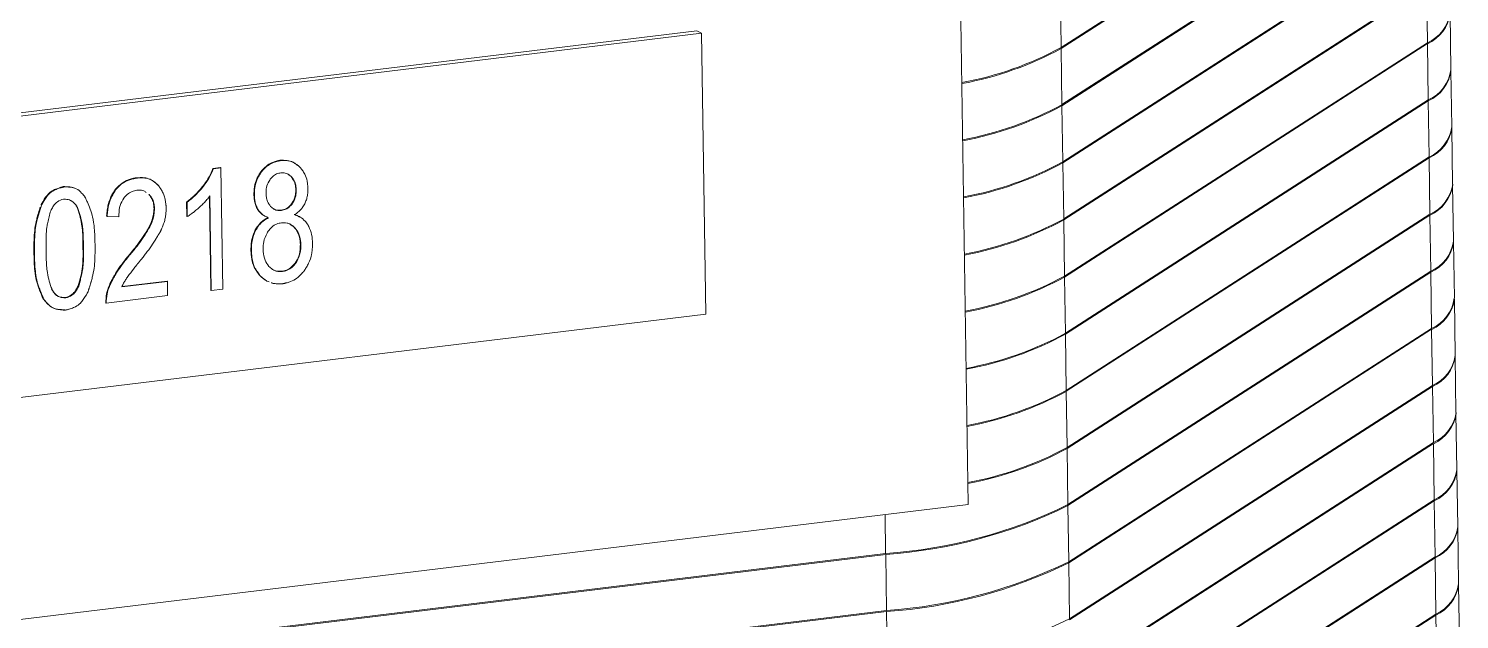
# Model space of a CAD drawing. Header units: millimetres. Extents: x -172 to 1209, y -709 to 1573.
# Drawn here: x 472.75 to 485.12, y 585.93 to 591.03 of the extents above; entities that cross this region are included whole.
import ezdxf

# ---------------------------------------------------------------- set-up
doc = ezdxf.new("R2010")
doc.units = ezdxf.units.MM

msp = doc.modelspace()

# ---------------------------------------------------------------- linework, layer by layer
at = {"color": 7, "linetype": 'Continuous', "lineweight": 15}
for p, q in [((480.659, 601.487), (480.875, 586.924)), ((481.679, 590.871), (484.815, 592.888)), ((484.815, 592.88), (481.679, 590.863)), ((481.686, 590.378), (484.822, 592.394)), ((484.822, 592.386), (481.686, 590.369)), ((481.693, 589.884), (484.83, 591.901)), ((484.83, 591.892), (481.693, 589.876)), ((481.672, 591.357), (481.679, 590.871)), ((481.701, 589.39), (484.837, 591.407)), ((484.837, 591.399), (481.701, 589.382)), ((484.837, 591.399), (484.844, 590.913)), ((485.047, 590.68), (485.04, 591.165)), ((478.53, 591.016), (460.288, 588.802)), ((460.329, 588.78), (478.571, 590.995)), ((478.571, 590.995), (478.53, 591.016)), ((478.571, 590.995), (478.607, 588.567)), ((481.679, 590.863), (481.686, 590.378)), ((481.708, 588.897), (484.844, 590.913)), ((484.844, 590.905), (481.708, 588.888)), ((484.844, 590.905), (484.852, 590.42)), ((485.055, 590.186), (485.047, 590.671)), ((481.686, 590.369), (481.693, 589.884)), ((481.715, 588.403), (484.852, 590.42)), ((484.852, 590.411), (481.715, 588.395)), ((484.852, 590.411), (484.859, 589.926)), ((485.062, 589.692), (485.055, 590.178)), ((474.932, 589.895), (474.928, 589.897)), ((475.046, 589.877), (475.042, 589.879)), ((481.693, 589.876), (481.701, 589.39)), ((481.723, 587.909), (484.859, 589.926)), ((484.859, 589.918), (481.723, 587.901)), ((484.859, 589.918), (484.866, 589.432)), ((473.69, 589.744), (473.686, 589.746)), ((474.412, 589.834), (474.348, 589.827)), ((474.348, 589.827), (474.352, 589.824)), ((474.352, 589.824), (474.417, 589.832)), ((474.417, 589.832), (474.412, 589.834)), ((474.417, 589.832), (474.432, 588.785)), ((474.769, 589.8), (474.764, 589.802)), ((474.997, 589.775), (475.023, 589.756)), ((475.027, 589.754), (475.023, 589.756)), ((473.06, 589.668), (473.056, 589.67)), ((473.509, 589.646), (473.505, 589.648)), ((474.267, 589.674), (474.263, 589.676)), ((475.068, 589.639), (475.064, 589.642)), ((485.069, 589.199), (485.062, 589.684)), ((472.866, 589.509), (472.862, 589.511)), ((473.177, 589.49), (473.173, 589.492)), ((473.797, 589.601), (473.793, 589.603)), ((474.124, 589.535), (474.12, 589.537)), ((474.12, 589.537), (474.122, 589.413)), ((474.126, 589.411), (474.124, 589.535)), ((474.317, 589.584), (474.329, 588.776)), ((474.333, 588.773), (474.321, 589.589)), ((474.706, 589.599), (474.702, 589.601)), ((475.032, 589.519), (475.028, 589.521)), ((473.433, 589.411), (473.429, 589.413)), ((473.433, 589.411), (473.535, 589.41)), ((473.843, 589.477), (473.839, 589.479)), ((474.126, 589.411), (474.122, 589.413)), ((474.738, 589.471), (474.734, 589.473)), ((474.796, 589.415), (474.8, 589.413)), ((474.94, 589.463), (474.936, 589.465)), ((475.096, 589.409), (475.092, 589.412)), ((481.701, 589.382), (481.708, 588.897)), ((481.73, 587.416), (484.866, 589.432)), ((484.866, 589.424), (481.73, 587.407)), ((484.866, 589.424), (484.874, 588.939)), ((473.802, 589.322), (473.798, 589.325)), ((474.718, 589.295), (474.714, 589.297)), ((475.057, 589.313), (475.053, 589.315)), ((473.228, 589.155), (473.224, 589.157)), ((474.676, 589.119), (474.68, 589.117)), ((475.108, 589.165), (475.104, 589.167)), ((485.077, 588.705), (485.069, 589.19)), ((472.805, 589.103), (472.801, 589.105)), ((473.625, 589.074), (473.621, 589.076)), ((475.063, 589.007), (475.059, 589.009)), ((474.759, 588.895), (474.755, 588.897)), ((474.948, 588.936), (474.944, 588.938)), ((481.708, 588.888), (481.715, 588.403)), ((481.737, 586.922), (484.874, 588.939)), ((484.874, 588.93), (481.737, 586.914)), ((484.874, 588.93), (484.881, 588.445)), ((473.188, 588.81), (473.183, 588.812)), ((473.465, 588.836), (473.461, 588.838)), ((473.955, 588.851), (473.56, 588.803)), ((473.951, 588.853), (473.562, 588.806)), ((473.955, 588.851), (473.951, 588.853)), ((473.956, 588.728), (473.955, 588.851)), ((474.333, 588.773), (474.329, 588.776)), ((474.432, 588.785), (474.333, 588.773)), ((472.88, 588.702), (472.884, 588.699)), ((473.076, 588.708), (473.072, 588.711)), ((473.425, 588.663), (473.421, 588.665)), ((473.425, 588.663), (473.956, 588.728)), ((485.084, 588.211), (485.077, 588.697)), ((478.607, 588.567), (460.365, 586.353)), ((481.715, 588.395), (481.723, 587.909)), ((481.745, 586.428), (484.881, 588.445)), ((484.881, 588.437), (481.745, 586.42)), ((484.881, 588.437), (484.888, 587.951)), ((485.091, 587.718), (485.084, 588.203)), ((481.723, 587.901), (481.73, 587.416)), ((481.752, 585.935), (484.888, 587.951)), ((484.888, 587.943), (481.752, 585.926)), ((484.888, 587.943), (484.896, 587.458)), ((485.099, 587.224), (485.091, 587.709)), ((481.73, 587.407), (481.737, 586.922)), ((481.759, 585.441), (484.896, 587.458)), ((484.896, 587.449), (481.759, 585.433)), ((484.896, 587.449), (484.903, 586.964)), ((485.106, 586.73), (485.099, 587.216)), ((480.875, 586.924), (458.073, 584.156)), ((481.737, 586.914), (481.745, 586.428)), ((481.767, 584.947), (484.903, 586.964)), ((484.903, 586.956), (481.767, 584.939)), ((484.903, 586.956), (484.91, 586.47)), ((485.113, 586.237), (485.106, 586.722)), ((458.715, 583.897), (480.162, 586.501)), ((480.163, 586.492), (458.715, 583.889)), ((480.163, 586.492), (480.17, 586.007)), ((481.745, 586.42), (481.752, 585.935)), ((481.774, 584.454), (484.91, 586.47)), ((484.91, 586.462), (481.774, 584.445)), ((484.91, 586.462), (484.918, 585.976)), ((485.121, 585.743), (485.113, 586.228)), ((458.722, 583.404), (480.17, 586.007)), ((480.17, 585.999), (458.722, 583.395)), ((480.17, 585.999), (480.177, 585.513)), ((481.781, 583.96), (484.918, 585.976)), ((484.918, 585.968), (481.781, 583.952)), ((484.918, 585.968), (484.925, 585.483))]:
    msp.add_line(p, q, dxfattribs=at)
at = {"color": 8, "linetype": 'Continuous', "lineweight": 15}
msp.add_line((480.157, 586.836), (480.162, 586.501), dxfattribs=at)
at = {"color": 7, "linetype": 'Continuous', "lineweight": 15}
for centre, radius, start, end in [((484.707, 591.22), 0.337, 294.1225, 351.9587), ((484.707, 591.212), 0.337, 294.1225, 351.9587), ((480.284, 593.455), 2.936, 280.5447, 298.3637), ((480.284, 593.446), 2.936, 280.5447, 298.3637), ((484.714, 590.727), 0.337, 294.1225, 351.9587), ((484.714, 590.719), 0.337, 294.1225, 351.9587), ((480.291, 592.961), 2.936, 280.5447, 298.3637), ((480.292, 592.953), 2.936, 280.5447, 298.3637), ((484.721, 590.233), 0.337, 294.1225, 351.9587), ((484.722, 590.225), 0.337, 294.1225, 351.9587), ((480.299, 592.467), 2.936, 280.5447, 298.3637), ((480.299, 592.459), 2.936, 280.5447, 298.3637), ((484.729, 589.739), 0.337, 294.1225, 351.9587), ((484.729, 589.731), 0.337, 294.1225, 351.9587), ((480.306, 591.973), 2.936, 280.5447, 298.3637), ((480.306, 591.965), 2.936, 280.5447, 298.3637), ((484.736, 589.246), 0.337, 294.1225, 351.9587), ((484.736, 589.237), 0.337, 294.1225, 351.9587), ((480.313, 591.48), 2.936, 280.5447, 298.3637), ((480.314, 591.472), 2.936, 280.5447, 298.3637), ((484.743, 588.752), 0.337, 294.1225, 351.9587), ((484.744, 588.744), 0.337, 294.1225, 351.9587), ((480.321, 590.986), 2.936, 280.5447, 298.3637), ((480.321, 590.978), 2.936, 280.5447, 298.3637), ((484.751, 588.258), 0.337, 294.1225, 351.9587), ((484.751, 588.25), 0.337, 294.1225, 351.9587), ((480.328, 590.492), 2.936, 280.5447, 298.3637), ((480.328, 590.484), 2.936, 280.5447, 298.3637), ((484.758, 587.765), 0.337, 294.1225, 351.9587), ((484.758, 587.756), 0.337, 294.1225, 351.9587), ((480.335, 589.999), 2.936, 280.5447, 298.3637), ((480.336, 589.991), 2.936, 280.5447, 298.3637), ((484.765, 587.271), 0.337, 294.1225, 351.9587), ((484.766, 587.263), 0.337, 294.1225, 351.9587), ((479.881, 590.707), 4.216, 273.8337, 296.1282), ((479.881, 590.699), 4.216, 273.8337, 296.1282), ((484.773, 586.777), 0.337, 294.1225, 351.9587), ((484.773, 586.769), 0.337, 294.1225, 351.9587), ((479.888, 590.214), 4.216, 273.8337, 296.1282), ((479.888, 590.205), 4.216, 273.8337, 296.1282), ((484.78, 586.284), 0.337, 294.1225, 351.9587), ((484.78, 586.275), 0.337, 294.1225, 351.9587), ((479.895, 589.72), 4.216, 273.8337, 296.1282)]:
    msp.add_arc(centre, radius, start, end, dxfattribs=at)
for points, knots in [([(474.928, 589.897), (474.927, 589.897), (474.924, 589.896), (474.921, 589.895), (474.918, 589.895), (474.915, 589.894), (474.912, 589.893), (474.91, 589.893), (474.907, 589.892), (474.899, 589.89), (474.881, 589.886), (474.848, 589.875), (474.815, 589.853), (474.792, 589.831), (474.782, 589.821), (474.779, 589.817), (474.776, 589.815), (474.775, 589.813), (474.772, 589.811), (474.77, 589.809), (474.768, 589.806), (474.767, 589.804), (474.765, 589.803), (474.764, 589.802)], [0, 0, 0, 0, 0.024809, 0.037188, 0.049593, 0.074402, 0.086806, 0.09921, 0.111615, 0.136453, 0.235685, 0.401123, 0.679187, 0.839251, 0.879467, 0.899556, 0.909573, 0.929663, 0.93968, 0.959851, 0.969868, 0.985059, 1, 1, 1, 1]), ([(474.769, 589.8), (474.77, 589.801), (474.772, 589.804), (474.775, 589.807), (474.78, 589.812), (474.788, 589.821), (474.803, 589.835), (474.829, 589.859), (474.864, 589.877), (474.894, 589.886), (474.909, 589.889), (474.917, 589.891), (474.922, 589.892), (474.927, 589.894), (474.931, 589.894), (474.932, 589.895)], [0, 0, 0, 0, 0.024734, 0.04958, 0.07437, 0.124037, 0.223242, 0.389776, 0.668479, 0.816558, 0.890445, 0.908972, 0.945864, 0.972982, 1, 1, 1, 1]), ([(475.096, 589.841), (475.094, 589.842), (475.093, 589.843), (475.09, 589.845), (475.088, 589.847), (475.086, 589.849), (475.083, 589.851), (475.082, 589.852), (475.079, 589.854), (475.073, 589.859), (475.059, 589.869), (475.031, 589.887), (474.996, 589.896), (474.966, 589.897), (474.953, 589.897), (474.949, 589.897), (474.948, 589.897), (474.947, 589.897), (474.945, 589.897), (474.944, 589.897), (474.942, 589.897), (474.941, 589.897), (474.939, 589.897), (474.938, 589.897), (474.936, 589.897), (474.935, 589.897), (474.933, 589.897), (474.932, 589.897), (474.93, 589.897), (474.929, 589.897), (474.928, 589.897)], [0, 0, 0, 0, 0.024674, 0.036818, 0.049155, 0.073636, 0.086028, 0.098228, 0.11062, 0.135076, 0.23339, 0.397176, 0.672706, 0.835892, 0.876922, 0.887132, 0.892288, 0.902527, 0.907658, 0.917898, 0.923054, 0.933263, 0.938419, 0.948702, 0.958912, 0.964068, 0.974278, 0.979434, 0.989717, 1, 1, 1, 1]), ([(474.932, 589.895), (474.934, 589.895), (474.937, 589.895), (474.943, 589.895), (474.949, 589.895), (474.96, 589.895), (474.977, 589.895), (475.011, 589.893), (475.045, 589.88), (475.069, 589.862), (475.082, 589.853), (475.088, 589.848), (475.092, 589.845), (475.095, 589.842), (475.098, 589.84), (475.1, 589.839)], [0, 0, 0, 0, 0.024629, 0.049159, 0.098299, 0.122782, 0.221038, 0.387893, 0.666793, 0.813457, 0.886622, 0.923249, 0.941507, 0.970754, 1, 1, 1, 1]), ([(473.686, 589.746), (473.686, 589.746), (473.684, 589.746), (473.682, 589.745), (473.68, 589.745), (473.679, 589.745), (473.677, 589.744), (473.675, 589.744), (473.673, 589.744), (473.672, 589.743), (473.67, 589.743), (473.669, 589.743), (473.667, 589.742), (473.665, 589.742), (473.664, 589.742), (473.662, 589.741), (473.658, 589.74), (473.642, 589.737), (473.607, 589.727), (473.566, 589.705), (473.538, 589.68), (473.526, 589.669), (473.523, 589.666), (473.522, 589.665), (473.521, 589.664), (473.52, 589.663), (473.519, 589.662), (473.518, 589.661), (473.516, 589.659), (473.515, 589.658), (473.514, 589.657), (473.513, 589.656), (473.512, 589.655), (473.51, 589.653), (473.509, 589.652), (473.508, 589.651), (473.507, 589.65), (473.506, 589.649), (473.505, 589.648)], [0, 0, 0, 0, 0.011433, 0.022799, 0.028527, 0.039892, 0.045601, 0.056966, 0.062694, 0.07406, 0.07972, 0.091153, 0.096813, 0.102522, 0.11391, 0.119619, 0.131007, 0.17656, 0.35901, 0.664451, 0.831677, 0.873769, 0.884307, 0.889576, 0.894845, 0.90533, 0.910599, 0.921031, 0.9263, 0.936785, 0.942174, 0.952606, 0.957875, 0.968307, 0.973697, 0.984128, 0.989344, 1, 1, 1, 1]), ([(473.69, 589.744), (473.689, 589.744), (473.686, 589.743), (473.682, 589.742), (473.678, 589.742), (473.675, 589.741), (473.671, 589.74), (473.668, 589.74), (473.663, 589.739), (473.647, 589.735), (473.612, 589.726), (473.57, 589.703), (473.542, 589.678), (473.53, 589.667), (473.526, 589.662), (473.521, 589.658), (473.517, 589.654), (473.513, 589.649), (473.511, 589.647), (473.509, 589.646)], [0, 0, 0, 0, 0.0228, 0.0456, 0.056966, 0.079719, 0.091153, 0.113906, 0.125272, 0.170828, 0.353299, 0.662263, 0.830644, 0.872953, 0.894084, 0.91533, 0.957547, 0.978859, 1, 1, 1, 1]), ([(473.874, 589.681), (473.873, 589.682), (473.871, 589.683), (473.868, 589.686), (473.866, 589.688), (473.863, 589.69), (473.861, 589.692), (473.859, 589.694), (473.857, 589.696), (473.85, 589.702), (473.837, 589.713), (473.81, 589.732), (473.772, 589.746), (473.738, 589.748), (473.72, 589.747), (473.715, 589.747), (473.712, 589.747), (473.71, 589.747), (473.708, 589.747), (473.706, 589.747), (473.705, 589.747), (473.703, 589.747), (473.701, 589.747), (473.7, 589.747), (473.697, 589.747), (473.696, 589.747), (473.694, 589.747), (473.692, 589.746), (473.69, 589.746), (473.688, 589.746), (473.686, 589.746)], [0, 0, 0, 0, 0.021683, 0.032457, 0.054141, 0.065096, 0.086691, 0.097466, 0.108287, 0.129975, 0.216664, 0.362786, 0.610429, 0.804016, 0.852964, 0.865233, 0.877477, 0.889722, 0.895812, 0.901967, 0.914211, 0.920302, 0.926456, 0.938701, 0.944774, 0.957019, 0.963174, 0.969312, 0.981556, 1, 1, 1, 1]), ([(473.878, 589.679), (473.877, 589.68), (473.873, 589.683), (473.869, 589.687), (473.863, 589.692), (473.856, 589.698), (473.841, 589.711), (473.814, 589.73), (473.78, 589.742), (473.745, 589.745), (473.725, 589.745), (473.711, 589.745), (473.704, 589.745), (473.697, 589.744), (473.693, 589.744), (473.69, 589.744)], [0, 0, 0, 0, 0.021681, 0.065089, 0.086682, 0.129962, 0.216642, 0.362751, 0.61037, 0.73664, 0.86817, 0.901148, 0.934105, 0.967062, 1, 1, 1, 1]), ([(474.348, 589.827), (474.346, 589.82), (474.333, 589.79), (474.308, 589.737), (474.277, 589.696), (474.263, 589.676)], [0, 0, 0, 0, 0.114759, 0.575227, 1, 1, 1, 1]), ([(474.267, 589.674), (474.271, 589.679), (474.29, 589.706), (474.323, 589.754), (474.343, 589.802), (474.352, 589.824)], [0, 0, 0, 0, 0.114719, 0.57499, 1, 1, 1, 1]), ([(474.764, 589.802), (474.764, 589.802), (474.763, 589.799), (474.761, 589.797), (474.759, 589.794), (474.758, 589.792), (474.756, 589.789), (474.754, 589.786), (474.753, 589.783), (474.75, 589.779), (474.741, 589.764), (474.721, 589.729), (474.708, 589.682), (474.704, 589.645), (474.703, 589.63), (474.703, 589.626), (474.703, 589.624), (474.703, 589.622), (474.703, 589.621), (474.703, 589.619), (474.702, 589.617), (474.702, 589.616), (474.702, 589.614), (474.702, 589.612), (474.702, 589.61), (474.702, 589.608), (474.702, 589.607), (474.702, 589.604), (474.702, 589.603), (474.702, 589.601)], [0, 0, 0, 0, 0.011637, 0.034689, 0.046326, 0.057923, 0.06956, 0.092489, 0.104085, 0.115641, 0.161929, 0.347227, 0.664705, 0.831881, 0.873954, 0.879209, 0.88972, 0.900226, 0.905481, 0.915987, 0.921238, 0.931743, 0.936994, 0.947495, 0.957996, 0.963246, 0.973747, 0.978998, 1, 1, 1, 1]), ([(474.706, 589.599), (474.706, 589.601), (474.706, 589.604), (474.706, 589.608), (474.706, 589.612), (474.707, 589.615), (474.707, 589.619), (474.707, 589.623), (474.707, 589.628), (474.708, 589.645), (474.712, 589.685), (474.728, 589.731), (474.746, 589.764), (474.754, 589.777), (474.757, 589.782), (474.759, 589.785), (474.761, 589.788), (474.763, 589.791), (474.764, 589.794), (474.766, 589.797), (474.768, 589.799), (474.769, 589.8)], [0, 0, 0, 0, 0.023215, 0.046156, 0.057763, 0.080983, 0.092596, 0.115551, 0.127174, 0.173403, 0.358905, 0.687162, 0.843138, 0.882354, 0.902022, 0.921549, 0.931383, 0.95095, 0.960602, 0.980392, 1, 1, 1, 1]), ([(474.843, 589.733), (474.84, 589.727), (474.826, 589.705), (474.808, 589.666), (474.807, 589.631), (474.807, 589.615)], [0, 0, 0, 0, 0.158345, 0.618444, 1, 1, 1, 1]), ([(474.934, 589.79), (474.928, 589.788), (474.91, 589.784), (474.876, 589.771), (474.855, 589.747), (474.843, 589.733)], [0, 0, 0, 0, 0.1759747, 0.5312868, 1, 1, 1, 1]), ([(475.027, 589.754), (475.023, 589.758), (475.009, 589.77), (474.983, 589.788), (474.954, 589.79), (474.937, 589.79), (474.934, 589.79)], [0, 0, 0, 0, 0.174053, 0.525123, 0.904708, 1, 1, 1, 1]), ([(475.023, 589.756), (475.027, 589.752), (475.042, 589.731), (475.061, 589.694), (475.063, 589.657), (475.064, 589.642)], [0, 0, 0, 0, 0.150692, 0.632503, 1, 1, 1, 1]), ([(475.068, 589.639), (475.067, 589.646), (475.066, 589.663), (475.062, 589.695), (475.047, 589.727), (475.033, 589.746), (475.027, 589.754)], [0, 0, 0, 0, 0.150621, 0.412711, 0.752175, 1, 1, 1, 1]), ([(475.1, 589.839), (475.101, 589.837), (475.105, 589.832), (475.112, 589.822), (475.125, 589.805), (475.147, 589.772), (475.161, 589.729), (475.165, 589.693), (475.167, 589.678), (475.167, 589.671), (475.168, 589.665), (475.168, 589.658), (475.169, 589.654), (475.169, 589.651)], [0, 0, 0, 0, 0.045568, 0.091275, 0.182459, 0.365184, 0.679298, 0.839118, 0.879505, 0.899419, 0.939769, 0.959668, 1, 1, 1, 1]), ([(473.056, 589.67), (473.054, 589.669), (473.051, 589.668), (473.047, 589.667), (473.043, 589.666), (473.039, 589.665), (473.035, 589.664), (473.032, 589.663), (473.028, 589.662), (473.02, 589.659), (473, 589.653), (472.966, 589.64), (472.919, 589.606), (472.893, 589.566), (472.879, 589.541), (472.878, 589.539), (472.877, 589.537), (472.875, 589.535), (472.874, 589.533), (472.873, 589.531), (472.872, 589.529), (472.871, 589.527), (472.87, 589.525), (472.868, 589.523), (472.867, 589.521), (472.866, 589.519), (472.865, 589.517), (472.863, 589.514), (472.862, 589.512), (472.862, 589.511)], [0, 0, 0, 0, 0.018582, 0.037164, 0.055779, 0.06507, 0.083598, 0.102248, 0.111484, 0.13008, 0.20448, 0.353434, 0.560013, 0.860493, 0.869312, 0.877916, 0.886704, 0.895492, 0.904097, 0.912854, 0.921611, 0.930154, 0.938911, 0.947638, 0.956365, 0.965092, 0.973819, 0.982546, 1, 1, 1, 1]), ([(473.06, 589.668), (473.057, 589.667), (473.052, 589.665), (473.045, 589.663), (473.037, 589.661), (473.025, 589.658), (473.004, 589.651), (472.97, 589.638), (472.923, 589.604), (472.897, 589.563), (472.881, 589.536), (472.877, 589.529), (472.873, 589.522), (472.869, 589.515), (472.867, 589.511), (472.866, 589.509)], [0, 0, 0, 0, 0.037164, 0.05578, 0.092921, 0.130077, 0.204477, 0.353432, 0.560013, 0.860494, 0.877917, 0.912854, 0.947638, 0.973819, 1, 1, 1, 1]), ([(473.154, 589.656), (473.147, 589.659), (473.131, 589.665), (473.11, 589.667), (473.092, 589.669), (473.084, 589.669), (473.081, 589.669), (473.079, 589.669), (473.077, 589.669), (473.075, 589.669), (473.073, 589.669), (473.072, 589.669), (473.07, 589.669), (473.067, 589.669), (473.064, 589.67), (473.061, 589.67), (473.058, 589.67), (473.056, 589.67), (473.056, 589.67)], [0, 0, 0, 0, 0.216173, 0.510995, 0.658025, 0.73154, 0.749898, 0.76839, 0.786748, 0.805035, 0.823527, 0.841814, 0.860306, 0.878593, 0.915368, 0.952144, 0.976105, 1, 1, 1, 1]), ([(473.242, 589.58), (473.24, 589.582), (473.238, 589.586), (473.233, 589.592), (473.229, 589.596), (473.222, 589.604), (473.204, 589.625), (473.176, 589.649), (473.138, 589.662), (473.113, 589.665), (473.096, 589.667), (473.086, 589.667), (473.078, 589.667), (473.071, 589.667), (473.065, 589.667), (473.062, 589.668), (473.06, 589.668)], [0, 0, 0, 0, 0.041963, 0.063063, 0.104987, 0.126009, 0.210288, 0.493216, 0.634405, 0.775082, 0.845281, 0.880393, 0.915467, 0.950536, 0.975253, 1, 1, 1, 1]), ([(473.505, 589.648), (473.505, 589.648), (473.504, 589.646), (473.503, 589.644), (473.502, 589.643), (473.501, 589.641), (473.5, 589.639), (473.499, 589.638), (473.498, 589.636), (473.497, 589.635), (473.496, 589.633), (473.495, 589.632), (473.494, 589.631), (473.493, 589.629), (473.493, 589.627), (473.491, 589.626), (473.489, 589.622), (473.48, 589.607), (473.459, 589.569), (473.441, 589.515), (473.435, 589.47), (473.432, 589.45), (473.432, 589.443), (473.431, 589.439), (473.431, 589.435), (473.431, 589.431), (473.43, 589.426), (473.43, 589.422), (473.429, 589.418), (473.429, 589.415), (473.429, 589.413)], [0, 0, 0, 0, 0.00992, 0.019806, 0.024748, 0.034668, 0.039611, 0.049497, 0.054439, 0.064325, 0.069268, 0.07421, 0.084096, 0.089039, 0.09889, 0.103832, 0.113649, 0.153304, 0.311765, 0.631686, 0.815379, 0.861551, 0.873196, 0.896251, 0.907655, 0.930689, 0.94232, 0.965348, 0.976979, 1, 1, 1, 1]), ([(473.509, 589.646), (473.509, 589.645), (473.506, 589.641), (473.503, 589.635), (473.499, 589.629), (473.494, 589.621), (473.483, 589.602), (473.46, 589.561), (473.444, 589.508), (473.438, 589.464), (473.436, 589.443), (473.435, 589.434), (473.434, 589.426), (473.434, 589.419), (473.433, 589.413), (473.433, 589.411)], [0, 0, 0, 0, 0.019804, 0.059379, 0.079148, 0.098884, 0.178087, 0.336399, 0.656618, 0.828008, 0.871067, 0.914067, 0.93544, 0.967727, 1, 1, 1, 1]), ([(473.577, 589.57), (473.581, 589.575), (473.596, 589.593), (473.625, 589.621), (473.662, 589.632), (473.683, 589.637), (473.689, 589.638)], [0, 0, 0, 0, 0.143307, 0.499735, 0.859441, 1, 1, 1, 1]), ([(473.689, 589.638), (473.695, 589.638), (473.715, 589.639), (473.746, 589.638), (473.764, 589.624), (473.77, 589.619)], [0, 0, 0, 0, 0.208479, 0.718065, 1, 1, 1, 1]), ([(473.944, 589.486), (473.944, 589.487), (473.943, 589.492), (473.943, 589.499), (473.942, 589.507), (473.941, 589.518), (473.938, 589.54), (473.933, 589.571), (473.921, 589.607), (473.907, 589.633), (473.896, 589.651), (473.89, 589.66), (473.887, 589.665), (473.884, 589.669), (473.881, 589.674), (473.879, 589.677), (473.878, 589.679)], [0, 0, 0, 0, 0.0224192, 0.0678048, 0.0902345, 0.1353907, 0.2258667, 0.4069149, 0.5850806, 0.7632958, 0.8520439, 0.8964762, 0.9187459, 0.9410515, 0.9705257, 1, 1, 1, 1]), ([(474.263, 589.676), (474.258, 589.671), (474.237, 589.645), (474.207, 589.61), (474.173, 589.579), (474.155, 589.565), (474.146, 589.557), (474.142, 589.554), (474.139, 589.552), (474.137, 589.55), (474.134, 589.548), (474.132, 589.546), (474.13, 589.544), (474.127, 589.542), (474.125, 589.54), (474.122, 589.538), (474.121, 589.537), (474.12, 589.537)], [0, 0, 0, 0, 0.098992, 0.495034, 0.69303, 0.791971, 0.841457, 0.866245, 0.878656, 0.890972, 0.91576, 0.928075, 0.940454, 0.952769, 0.976494, 0.988216, 1, 1, 1, 1]), ([(474.124, 589.535), (474.126, 589.536), (474.128, 589.538), (474.132, 589.541), (474.137, 589.545), (474.146, 589.552), (474.164, 589.566), (474.193, 589.591), (474.229, 589.629), (474.254, 589.659), (474.267, 589.674)], [0, 0, 0, 0, 0.02463, 0.049479, 0.074172, 0.123588, 0.222617, 0.420621, 0.709215, 1, 1, 1, 1]), ([(474.807, 589.615), (474.807, 589.608), (474.808, 589.59), (474.812, 589.557), (474.827, 589.524), (474.841, 589.505), (474.846, 589.497)], [0, 0, 0, 0, 0.148222, 0.422891, 0.769928, 1, 1, 1, 1]), ([(475.064, 589.642), (475.064, 589.635), (475.063, 589.618), (475.06, 589.587), (475.047, 589.553), (475.033, 589.531), (475.028, 589.521)], [0, 0, 0, 0, 0.155501, 0.405957, 0.738301, 1, 1, 1, 1]), ([(475.032, 589.519), (475.035, 589.525), (475.049, 589.547), (475.066, 589.588), (475.067, 589.623), (475.068, 589.639)], [0, 0, 0, 0, 0.155787, 0.614926, 1, 1, 1, 1]), ([(475.169, 589.651), (475.169, 589.644), (475.168, 589.625), (475.166, 589.593), (475.156, 589.555), (475.146, 589.532), (475.141, 589.52)], [0, 0, 0, 0, 0.146262, 0.439409, 0.716195, 1, 1, 1, 1]), ([(472.855, 589.492), (472.854, 589.489), (472.852, 589.482), (472.849, 589.473), (472.846, 589.46), (472.842, 589.447), (472.838, 589.435), (472.832, 589.416), (472.821, 589.374), (472.808, 589.309), (472.803, 589.244), (472.801, 589.198), (472.801, 589.175), (472.801, 589.162), (472.801, 589.149), (472.801, 589.136), (472.801, 589.121), (472.801, 589.111), (472.801, 589.105)], [0, 0, 0, 0, 0.025148, 0.05013, 0.075214, 0.125293, 0.150394, 0.175447, 0.275713, 0.47649, 0.67709, 0.777283, 0.827487, 0.852584, 0.87753, 0.927715, 0.952806, 1, 1, 1, 1]), ([(472.866, 589.509), (472.864, 589.502), (472.86, 589.49), (472.854, 589.471), (472.848, 589.452), (472.836, 589.413), (472.824, 589.369), (472.812, 589.304), (472.808, 589.251), (472.806, 589.199), (472.805, 589.164), (472.805, 589.132), (472.805, 589.113), (472.805, 589.103)], [0, 0, 0, 0, 0.047655, 0.095394, 0.143146, 0.190877, 0.381862, 0.477374, 0.668536, 0.763993, 0.859472, 0.92974, 1, 1, 1, 1]), ([(472.946, 589.461), (472.949, 589.467), (472.958, 589.484), (472.975, 589.512), (473.008, 589.546), (473.038, 589.556), (473.057, 589.562)], [0, 0, 0, 0, 0.125461, 0.369472, 0.616471, 1, 1, 1, 1]), ([(473.057, 589.562), (473.063, 589.561), (473.083, 589.56), (473.116, 589.555), (473.151, 589.529), (473.168, 589.504), (473.177, 589.49)], [0, 0, 0, 0, 0.1214168, 0.4144001, 0.6604929, 1, 1, 1, 1]), ([(473.117, 589.551), (473.126, 589.545), (473.149, 589.531), (473.164, 589.507), (473.173, 589.492)], [0, 0, 0, 0, 0.389439, 1, 1, 1, 1]), ([(473.173, 589.492), (473.175, 589.486), (473.185, 589.457), (473.203, 589.403), (473.215, 589.341), (473.221, 589.28), (473.223, 589.243), (473.223, 589.216), (473.223, 589.212), (473.223, 589.208), (473.223, 589.205), (473.224, 589.201), (473.224, 589.198), (473.224, 589.195), (473.224, 589.191), (473.224, 589.188), (473.224, 589.185), (473.224, 589.181), (473.224, 589.178), (473.224, 589.175), (473.224, 589.171), (473.224, 589.168), (473.224, 589.164), (473.224, 589.161), (473.224, 589.158), (473.224, 589.157)], [0, 0, 0, 0, 0.055899, 0.280025, 0.504425, 0.616553, 0.808085, 0.831949, 0.843964, 0.849972, 0.861987, 0.874003, 0.88001, 0.892026, 0.898034, 0.910049, 0.921898, 0.927906, 0.939921, 0.945929, 0.957945, 0.969961, 0.975968, 0.987984, 1, 1, 1, 1]), ([(473.177, 589.49), (473.179, 589.484), (473.189, 589.455), (473.207, 589.401), (473.219, 589.339), (473.225, 589.278), (473.227, 589.238), (473.227, 589.207), (473.228, 589.198), (473.228, 589.191), (473.228, 589.184), (473.228, 589.177), (473.228, 589.167), (473.228, 589.16), (473.228, 589.155)], [0, 0, 0, 0, 0.055899, 0.280025, 0.504425, 0.616553, 0.808085, 0.85598, 0.880011, 0.892026, 0.916057, 0.939921, 0.951937, 1, 1, 1, 1]), ([(473.329, 589.167), (473.329, 589.173), (473.328, 589.186), (473.328, 589.202), (473.328, 589.218), (473.327, 589.241), (473.325, 589.286), (473.32, 589.337), (473.31, 589.4), (473.294, 589.458), (473.273, 589.511), (473.258, 589.546), (473.249, 589.565), (473.245, 589.575), (473.242, 589.58)], [0, 0, 0, 0, 0.044567, 0.089001, 0.111286, 0.155727, 0.24478, 0.422892, 0.511956, 0.690425, 0.845021, 0.922482, 0.961228, 1, 1, 1, 1]), ([(473.535, 589.41), (473.535, 589.416), (473.535, 589.449), (473.541, 589.506), (473.565, 589.55), (473.577, 589.57)], [0, 0, 0, 0, 0.117819, 0.591628, 1, 1, 1, 1]), ([(473.793, 589.603), (473.797, 589.599), (473.807, 589.585), (473.825, 589.559), (473.836, 589.52), (473.838, 589.492), (473.839, 589.479)], [0, 0, 0, 0, 0.1379601, 0.3931384, 0.7235441, 1, 1, 1, 1]), ([(473.797, 589.601), (473.801, 589.597), (473.811, 589.583), (473.83, 589.557), (473.84, 589.518), (473.842, 589.49), (473.843, 589.477)], [0, 0, 0, 0, 0.1379601, 0.3931384, 0.7235441, 1, 1, 1, 1]), ([(473.897, 589.289), (473.898, 589.29), (473.899, 589.293), (473.902, 589.3), (473.905, 589.306), (473.909, 589.316), (473.917, 589.337), (473.929, 589.368), (473.938, 589.407), (473.941, 589.44), (473.943, 589.461), (473.943, 589.471), (473.943, 589.476), (473.944, 589.481), (473.944, 589.484), (473.944, 589.486)], [0, 0, 0, 0, 0.024293, 0.0485535, 0.0970423, 0.1214983, 0.218591, 0.4129224, 0.607419, 0.803205, 0.9016627, 0.9260386, 0.9506923, 0.9753513, 1, 1, 1, 1]), ([(474.231, 589.491), (474.226, 589.487), (474.211, 589.474), (474.187, 589.453), (474.157, 589.431), (474.136, 589.417), (474.126, 589.411)], [0, 0, 0, 0, 0.148111, 0.444396, 0.721869, 1, 1, 1, 1]), ([(474.321, 589.589), (474.317, 589.584), (474.305, 589.568), (474.284, 589.543), (474.258, 589.516), (474.24, 589.499), (474.231, 589.491)], [0, 0, 0, 0, 0.148069, 0.4449282, 0.7219491, 1, 1, 1, 1]), ([(474.702, 589.601), (474.702, 589.595), (474.703, 589.575), (474.706, 589.543), (474.717, 589.507), (474.728, 589.484), (474.734, 589.473)], [0, 0, 0, 0, 0.141504, 0.425358, 0.708722, 1, 1, 1, 1]), ([(474.738, 589.471), (474.735, 589.476), (474.727, 589.493), (474.715, 589.52), (474.708, 589.558), (474.707, 589.584), (474.706, 589.599)], [0, 0, 0, 0, 0.141894, 0.425233, 0.675664, 1, 1, 1, 1]), ([(474.846, 589.497), (474.851, 589.494), (474.864, 589.482), (474.891, 589.464), (474.92, 589.463), (474.937, 589.463), (474.94, 589.463)], [0, 0, 0, 0, 0.17343, 0.522643, 0.895895, 1, 1, 1, 1]), ([(475.028, 589.521), (475.023, 589.516), (475.01, 589.501), (474.982, 589.476), (474.953, 589.469), (474.936, 589.465)], [0, 0, 0, 0, 0.175897, 0.53076, 1, 1, 1, 1]), ([(474.94, 589.463), (474.946, 589.465), (474.965, 589.469), (474.999, 589.482), (475.02, 589.506), (475.032, 589.519)], [0, 0, 0, 0, 0.175966, 0.531297, 1, 1, 1, 1]), ([(475.141, 589.52), (475.138, 589.514), (475.128, 589.498), (475.11, 589.472), (475.083, 589.448), (475.064, 589.434), (475.054, 589.428)], [0, 0, 0, 0, 0.153352, 0.439438, 0.716193, 1, 1, 1, 1]), ([(472.906, 589.116), (472.906, 589.119), (472.906, 589.129), (472.905, 589.141), (472.905, 589.154), (472.905, 589.174), (472.905, 589.203), (472.906, 589.255), (472.91, 589.307), (472.92, 589.363), (472.932, 589.41), (472.941, 589.444), (472.946, 589.461)], [0, 0, 0, 0, 0.028163, 0.084487, 0.112482, 0.140644, 0.253132, 0.365707, 0.590949, 0.703554, 0.851681, 1, 1, 1, 1]), ([(473.839, 589.479), (473.838, 589.472), (473.837, 589.453), (473.833, 589.417), (473.819, 589.371), (473.805, 589.34), (473.798, 589.325)], [0, 0, 0, 0, 0.123476, 0.370515, 0.681119, 1, 1, 1, 1]), ([(473.843, 589.477), (473.842, 589.47), (473.841, 589.451), (473.837, 589.415), (473.824, 589.369), (473.81, 589.338), (473.802, 589.322)], [0, 0, 0, 0, 0.123476, 0.370515, 0.681119, 1, 1, 1, 1]), ([(474.824, 589.402), (474.819, 589.399), (474.802, 589.39), (474.77, 589.37), (474.739, 589.336), (474.721, 589.309), (474.714, 589.297)], [0, 0, 0, 0, 0.126628, 0.380385, 0.730228, 1, 1, 1, 1]), ([(474.718, 589.295), (474.722, 589.3), (474.732, 589.317), (474.754, 589.349), (474.789, 589.378), (474.817, 589.394), (474.828, 589.4)], [0, 0, 0, 0, 0.126725, 0.380617, 0.7303, 1, 1, 1, 1]), ([(474.734, 589.473), (474.738, 589.468), (474.748, 589.454), (474.762, 589.437), (474.775, 589.429), (474.779, 589.426)], [0, 0, 0, 0, 0.274236, 0.790981, 1, 1, 1, 1]), ([(474.828, 589.4), (474.823, 589.403), (474.807, 589.41), (474.782, 589.422), (474.757, 589.445), (474.744, 589.462), (474.738, 589.471)], [0, 0, 0, 0, 0.15325, 0.460163, 0.727004, 1, 1, 1, 1]), ([(474.785, 589.422), (474.788, 589.42), (474.792, 589.417), (474.796, 589.416), (474.796, 589.415)], [0, 0, 0, 0, 0.874079, 1, 1, 1, 1]), ([(474.939, 589.358), (474.933, 589.356), (474.912, 589.351), (474.875, 589.339), (474.846, 589.309), (474.83, 589.291), (474.826, 589.286)], [0, 0, 0, 0, 0.140011, 0.493731, 0.851094, 1, 1, 1, 1]), ([(474.936, 589.465), (474.93, 589.465), (474.912, 589.465), (474.89, 589.466), (474.877, 589.475), (474.875, 589.477)], [0, 0, 0, 0, 0.282807, 0.853331, 1, 1, 1, 1]), ([(475.057, 589.313), (475.052, 589.317), (475.04, 589.328), (475.019, 589.345), (474.983, 589.358), (474.956, 589.358), (474.939, 589.358)], [0, 0, 0, 0, 0.137375, 0.379955, 0.624468, 1, 1, 1, 1]), ([(475.091, 589.41), (475.089, 589.412), (475.076, 589.421), (475.061, 589.426), (475.05, 589.43)], [0, 0, 0, 0, 0.2181689, 1, 1, 1, 1]), ([(475.054, 589.428), (475.059, 589.425), (475.076, 589.419), (475.109, 589.405), (475.141, 589.377), (475.16, 589.352), (475.167, 589.342)], [0, 0, 0, 0, 0.12356, 0.3710876, 0.7493322, 1, 1, 1, 1]), ([(473.798, 589.325), (473.798, 589.324), (473.797, 589.322), (473.796, 589.32), (473.795, 589.318), (473.794, 589.317), (473.793, 589.315), (473.792, 589.313), (473.791, 589.312), (473.79, 589.31), (473.789, 589.308), (473.788, 589.307), (473.787, 589.305), (473.786, 589.303), (473.785, 589.302), (473.784, 589.3), (473.782, 589.298), (473.78, 589.293), (473.777, 589.288), (473.774, 589.284), (473.773, 589.282), (473.772, 589.28), (473.771, 589.279), (473.77, 589.277), (473.769, 589.276), (473.768, 589.274), (473.765, 589.27), (473.756, 589.255), (473.733, 589.219), (473.702, 589.175), (473.673, 589.139), (473.658, 589.121), (473.651, 589.112), (473.646, 589.107), (473.643, 589.103), (473.64, 589.099), (473.637, 589.096), (473.633, 589.09), (473.628, 589.085), (473.624, 589.08), (473.622, 589.077), (473.621, 589.076)], [0, 0, 0, 0, 0.008078, 0.016316, 0.024394, 0.028433, 0.036671, 0.04071, 0.048788, 0.052827, 0.061065, 0.069171, 0.073211, 0.081448, 0.085487, 0.093594, 0.097633, 0.113976, 0.14656, 0.154666, 0.162801, 0.166868, 0.174974, 0.179042, 0.187176, 0.191244, 0.199407, 0.23203, 0.362337, 0.623081, 0.753381, 0.818547, 0.851077, 0.867273, 0.883641, 0.899872, 0.916136, 0.932367, 0.9662, 0.983152, 1, 1, 1, 1]), ([(473.802, 589.322), (473.799, 589.317), (473.782, 589.288), (473.751, 589.237), (473.713, 589.182), (473.679, 589.14), (473.659, 589.115), (473.645, 589.099), (473.639, 589.09), (473.632, 589.082), (473.627, 589.077), (473.625, 589.074)], [0, 0, 0, 0, 0.065105, 0.325704, 0.586491, 0.71672, 0.858416, 0.893795, 0.929242, 0.964553, 1, 1, 1, 1]), ([(473.713, 589.022), (473.715, 589.025), (473.719, 589.03), (473.726, 589.038), (473.734, 589.048), (473.748, 589.067), (473.777, 589.103), (473.816, 589.156), (473.846, 589.203), (473.862, 589.229), (473.866, 589.236), (473.87, 589.243), (473.875, 589.251), (473.88, 589.26), (473.885, 589.268), (473.89, 589.276), (473.894, 589.283), (473.896, 589.287), (473.897, 589.289)], [0, 0, 0, 0, 0.030762, 0.061525, 0.092287, 0.153818, 0.276877, 0.522982, 0.761177, 0.791062, 0.805916, 0.835872, 0.865599, 0.895451, 0.925402, 0.955201, 0.977601, 1, 1, 1, 1]), ([(474.714, 589.297), (474.711, 589.291), (474.698, 589.26), (474.682, 589.215), (474.678, 589.171), (474.677, 589.152), (474.677, 589.146), (474.677, 589.143), (474.677, 589.141), (474.677, 589.14), (474.676, 589.138), (474.676, 589.136), (474.676, 589.135), (474.676, 589.133), (474.676, 589.132), (474.676, 589.131), (474.676, 589.129), (474.676, 589.127), (474.676, 589.124), (474.676, 589.122), (474.676, 589.12), (474.676, 589.119)], [0, 0, 0, 0, 0.1080158, 0.5421433, 0.7698239, 0.8275838, 0.8562806, 0.8704639, 0.8775577, 0.8849691, 0.8920588, 0.9065637, 0.9136534, 0.9207399, 0.9278296, 0.935241, 0.9423307, 0.9568284, 0.9639149, 0.9925887, 1, 1, 1, 1]), ([(474.68, 589.117), (474.68, 589.119), (474.68, 589.121), (474.68, 589.125), (474.68, 589.128), (474.68, 589.132), (474.681, 589.134), (474.681, 589.137), (474.681, 589.146), (474.682, 589.167), (474.685, 589.203), (474.698, 589.248), (474.711, 589.279), (474.718, 589.295)], [0, 0, 0, 0, 0.027042, 0.040565, 0.067607, 0.081133, 0.094656, 0.108182, 0.134913, 0.242916, 0.459162, 0.726686, 1, 1, 1, 1]), ([(474.826, 589.286), (474.822, 589.28), (474.806, 589.251), (474.783, 589.198), (474.782, 589.151), (474.781, 589.129)], [0, 0, 0, 0, 0.120304, 0.607039, 1, 1, 1, 1]), ([(475.01, 589.346), (475.02, 589.34), (475.035, 589.331), (475.048, 589.319), (475.053, 589.315)], [0, 0, 0, 0, 0.653751, 1, 1, 1, 1]), ([(475.053, 589.315), (475.056, 589.311), (475.074, 589.286), (475.1, 589.238), (475.102, 589.189), (475.104, 589.167)], [0, 0, 0, 0, 0.117238, 0.590542, 1, 1, 1, 1]), ([(475.108, 589.165), (475.107, 589.171), (475.105, 589.203), (475.097, 589.259), (475.07, 589.296), (475.057, 589.313)], [0, 0, 0, 0, 0.1169902, 0.5890344, 1, 1, 1, 1]), ([(475.167, 589.342), (475.17, 589.337), (475.184, 589.309), (475.205, 589.256), (475.207, 589.204), (475.209, 589.178)], [0, 0, 0, 0, 0.110115, 0.553463, 1, 1, 1, 1]), ([(472.957, 588.781), (472.955, 588.787), (472.945, 588.816), (472.927, 588.87), (472.915, 588.932), (472.91, 588.983), (472.908, 589.022), (472.907, 589.054), (472.906, 589.08), (472.906, 589.095), (472.906, 589.107), (472.906, 589.113), (472.906, 589.116)], [0, 0, 0, 0, 0.055951, 0.280339, 0.505001, 0.617257, 0.729323, 0.841444, 0.897581, 0.948873, 0.974437, 1, 1, 1, 1]), ([(473.224, 589.157), (473.224, 589.154), (473.224, 589.147), (473.224, 589.139), (473.224, 589.131), (473.225, 589.124), (473.225, 589.118), (473.225, 589.113), (473.225, 589.107), (473.225, 589.089), (473.225, 589.06), (473.224, 589.021), (473.22, 588.966), (473.207, 588.896), (473.191, 588.84), (473.183, 588.812)], [0, 0, 0, 0, 0.0279955, 0.0561586, 0.07024, 0.0984026, 0.1124838, 0.126565, 0.1406462, 0.1686412, 0.2811416, 0.3937719, 0.5062959, 0.7515478, 1, 1, 1, 1]), ([(473.228, 589.155), (473.228, 589.148), (473.228, 589.139), (473.229, 589.126), (473.229, 589.113), (473.229, 589.09), (473.229, 589.058), (473.228, 589.019), (473.224, 588.964), (473.214, 588.908), (473.199, 588.852), (473.191, 588.824), (473.188, 588.81)], [0, 0, 0, 0, 0.056157, 0.08432, 0.112482, 0.168638, 0.281136, 0.393764, 0.506285, 0.751532, 0.875795, 1, 1, 1, 1]), ([(473.269, 588.762), (473.27, 588.765), (473.272, 588.772), (473.275, 588.781), (473.278, 588.791), (473.282, 588.803), (473.287, 588.819), (473.291, 588.835), (473.298, 588.857), (473.309, 588.899), (473.322, 588.964), (473.327, 589.029), (473.328, 589.075), (473.329, 589.098), (473.329, 589.114), (473.329, 589.127), (473.329, 589.141), (473.329, 589.153), (473.329, 589.162), (473.329, 589.167)], [0, 0, 0, 0, 0.023886, 0.047771, 0.071778, 0.095627, 0.143507, 0.191356, 0.215274, 0.310998, 0.502857, 0.694577, 0.790272, 0.838081, 0.862052, 0.909845, 0.933811, 0.966906, 1, 1, 1, 1]), ([(474.676, 589.119), (474.676, 589.118), (474.676, 589.114), (474.677, 589.11), (474.677, 589.106), (474.677, 589.102), (474.678, 589.098), (474.678, 589.094), (474.678, 589.09), (474.679, 589.081), (474.681, 589.06), (474.687, 589.015), (474.706, 588.968), (474.728, 588.935), (474.737, 588.922), (474.74, 588.918), (474.741, 588.916), (474.742, 588.915), (474.743, 588.913), (474.744, 588.912), (474.745, 588.911), (474.746, 588.909), (474.747, 588.908), (474.749, 588.906), (474.749, 588.905), (474.751, 588.904), (474.752, 588.902), (474.753, 588.901), (474.754, 588.899), (474.755, 588.898), (474.755, 588.897)], [0, 0, 0, 0, 0.01928, 0.038792, 0.048551, 0.068063, 0.08735, 0.097113, 0.116636, 0.136167, 0.213923, 0.369579, 0.684785, 0.841993, 0.881419, 0.891292, 0.901198, 0.906057, 0.915963, 0.921012, 0.930763, 0.935811, 0.945562, 0.950644, 0.960395, 0.965443, 0.975229, 0.980087, 0.99006, 1, 1, 1, 1]), ([(474.759, 588.895), (474.758, 588.897), (474.756, 588.9), (474.752, 588.905), (474.748, 588.911), (474.741, 588.92), (474.729, 588.937), (474.706, 588.973), (474.689, 589.023), (474.684, 589.065), (474.682, 589.086), (474.682, 589.096), (474.681, 589.105), (474.681, 589.112), (474.68, 589.115), (474.68, 589.117)], [0, 0, 0, 0, 0.0194, 0.058424, 0.077824, 0.116679, 0.194528, 0.350259, 0.66557, 0.832427, 0.874299, 0.916368, 0.958186, 0.979093, 1, 1, 1, 1]), ([(474.781, 589.129), (474.781, 589.123), (474.784, 589.09), (474.792, 589.035), (474.819, 588.998), (474.832, 588.98)], [0, 0, 0, 0, 0.117093, 0.589433, 1, 1, 1, 1]), ([(475.104, 589.167), (475.103, 589.16), (475.102, 589.127), (475.096, 589.071), (475.07, 589.028), (475.059, 589.009)], [0, 0, 0, 0, 0.119044, 0.599595, 1, 1, 1, 1]), ([(475.063, 589.007), (475.066, 589.012), (475.083, 589.041), (475.106, 589.094), (475.107, 589.143), (475.108, 589.165)], [0, 0, 0, 0, 0.1191637, 0.6014141, 1, 1, 1, 1]), ([(475.209, 589.178), (475.208, 589.174), (475.208, 589.17), (475.208, 589.161), (475.207, 589.153), (475.207, 589.14), (475.205, 589.117), (475.2, 589.071), (475.182, 589.02), (475.161, 588.983), (475.151, 588.966), (475.147, 588.959), (475.143, 588.953), (475.14, 588.947), (475.138, 588.943), (475.136, 588.941)], [0, 0, 0, 0, 0.039571, 0.059121, 0.098708, 0.138078, 0.216943, 0.374901, 0.694548, 0.847007, 0.885122, 0.923439, 0.942554, 0.97126, 1, 1, 1, 1]), ([(472.801, 589.105), (472.801, 589.102), (472.801, 589.095), (472.801, 589.086), (472.801, 589.078), (472.802, 589.07), (472.802, 589.063), (472.802, 589.055), (472.802, 589.047), (472.803, 589.028), (472.804, 588.986), (472.809, 588.934), (472.819, 588.871), (472.83, 588.829), (472.842, 588.796), (472.846, 588.786), (472.848, 588.781), (472.849, 588.778), (472.85, 588.775), (472.851, 588.772), (472.852, 588.769), (472.853, 588.767), (472.854, 588.765), (472.855, 588.763), (472.856, 588.758), (472.859, 588.752), (472.862, 588.745), (472.865, 588.738), (472.867, 588.732), (472.87, 588.726), (472.872, 588.722), (472.873, 588.718), (472.875, 588.714), (472.877, 588.709), (472.879, 588.705), (472.88, 588.703), (472.88, 588.702)], [0, 0, 0, 0, 0.022926, 0.045715, 0.06864, 0.080103, 0.103029, 0.114493, 0.137283, 0.160212, 0.251814, 0.435119, 0.526689, 0.710277, 0.75614, 0.779049, 0.790417, 0.796223, 0.801913, 0.813305, 0.819007, 0.824849, 0.830551, 0.836265, 0.84198, 0.864887, 0.887706, 0.899186, 0.922069, 0.933574, 0.944966, 0.956484, 0.967889, 0.979281, 0.989647, 1, 1, 1, 1]), ([(472.805, 589.103), (472.805, 589.097), (472.805, 589.087), (472.806, 589.071), (472.806, 589.054), (472.807, 589.029), (472.808, 588.983), (472.813, 588.932), (472.823, 588.869), (472.836, 588.82), (472.85, 588.784), (472.855, 588.769), (472.857, 588.765), (472.86, 588.756), (472.864, 588.746), (472.869, 588.736), (472.871, 588.731), (472.873, 588.726), (472.875, 588.722), (472.877, 588.718), (472.878, 588.713), (472.881, 588.707), (472.883, 588.702), (472.884, 588.699)], [0, 0, 0, 0, 0.045715, 0.068641, 0.114493, 0.160213, 0.251816, 0.435122, 0.526693, 0.710282, 0.801924, 0.813316, 0.824847, 0.836264, 0.882092, 0.904937, 0.916442, 0.927821, 0.939339, 0.950731, 0.96301, 0.975415, 1, 1, 1, 1]), ([(473.621, 589.076), (473.62, 589.075), (473.617, 589.072), (473.614, 589.068), (473.611, 589.064), (473.608, 589.061), (473.605, 589.057), (473.602, 589.053), (473.599, 589.049), (473.592, 589.041), (473.571, 589.014), (473.536, 588.968), (473.502, 588.914), (473.484, 588.88), (473.477, 588.867), (473.475, 588.864), (473.474, 588.862), (473.473, 588.861), (473.472, 588.859), (473.471, 588.857), (473.471, 588.855), (473.47, 588.854), (473.469, 588.852), (473.468, 588.85), (473.467, 588.849), (473.466, 588.847), (473.465, 588.845), (473.464, 588.844), (473.463, 588.842), (473.462, 588.84), (473.462, 588.838), (473.461, 588.838)], [0, 0, 0, 0, 0.017378, 0.034792, 0.052023, 0.069364, 0.086742, 0.104084, 0.121574, 0.138916, 0.208328, 0.486171, 0.742238, 0.871077, 0.887211, 0.895278, 0.903318, 0.911358, 0.915318, 0.923358, 0.931574, 0.935506, 0.943546, 0.951585, 0.955693, 0.963733, 0.971772, 0.975705, 0.983744, 0.99196, 1, 1, 1, 1]), ([(473.625, 589.074), (473.623, 589.071), (473.618, 589.066), (473.612, 589.058), (473.606, 589.051), (473.593, 589.035), (473.567, 589.001), (473.535, 588.958), (473.507, 588.912), (473.491, 588.884), (473.482, 588.866), (473.479, 588.861), (473.477, 588.857), (473.475, 588.854), (473.473, 588.851), (473.471, 588.847), (473.469, 588.842), (473.467, 588.838), (473.465, 588.836)], [0, 0, 0, 0, 0.034791, 0.069361, 0.10408, 0.138911, 0.277787, 0.555765, 0.694733, 0.84729, 0.885469, 0.90453, 0.914061, 0.923565, 0.942599, 0.952279, 0.971314, 1, 1, 1, 1]), ([(473.601, 588.878), (473.605, 588.883), (473.625, 588.91), (473.653, 588.948), (473.68, 588.982), (473.692, 588.997), (473.698, 589.004), (473.702, 589.009), (473.707, 589.014), (473.71, 589.018), (473.712, 589.021), (473.713, 589.022)], [0, 0, 0, 0, 0.108826, 0.544066, 0.771849, 0.828874, 0.857415, 0.914496, 0.943093, 0.971403, 1, 1, 1, 1]), ([(475.059, 589.009), (475.054, 589.004), (475.039, 588.986), (475.009, 588.956), (474.971, 588.944), (474.95, 588.939), (474.944, 588.938)], [0, 0, 0, 0, 0.139574, 0.503298, 0.87097, 1, 1, 1, 1]), ([(474.948, 588.936), (474.954, 588.937), (474.976, 588.942), (475.014, 588.955), (475.043, 588.984), (475.058, 589.002), (475.063, 589.007)], [0, 0, 0, 0, 0.139875, 0.500473, 0.864419, 1, 1, 1, 1]), ([(473.56, 588.803), (473.563, 588.809), (473.57, 588.825), (473.584, 588.85), (473.595, 588.869), (473.601, 588.878)], [0, 0, 0, 0, 0.234185, 0.615903, 1, 1, 1, 1]), ([(474.755, 588.897), (474.756, 588.897), (474.757, 588.896), (474.76, 588.894), (474.762, 588.892), (474.764, 588.89), (474.766, 588.889), (474.767, 588.888), (474.769, 588.886), (474.77, 588.885), (474.771, 588.884), (474.773, 588.883), (474.774, 588.882), (474.776, 588.881), (474.782, 588.876), (474.794, 588.867), (474.806, 588.86), (474.813, 588.856)], [0, 0, 0, 0, 0.031336, 0.094007, 0.125482, 0.156324, 0.18766, 0.219135, 0.25061, 0.266347, 0.297331, 0.313069, 0.344544, 0.35994, 0.422678, 0.673256, 1, 1, 1, 1]), ([(474.834, 588.847), (474.827, 588.849), (474.811, 588.854), (474.794, 588.868), (474.78, 588.878), (474.772, 588.885), (474.767, 588.889), (474.763, 588.892), (474.761, 588.894), (474.759, 588.895)], [0, 0, 0, 0, 0.2246, 0.559687, 0.727295, 0.810949, 0.894774, 0.947331, 1, 1, 1, 1]), ([(474.832, 588.98), (474.836, 588.976), (474.852, 588.962), (474.883, 588.939), (474.921, 588.936), (474.943, 588.936), (474.948, 588.936)], [0, 0, 0, 0, 0.1384426, 0.5021229, 0.8696858, 1, 1, 1, 1]), ([(474.944, 588.938), (474.938, 588.938), (474.917, 588.938), (474.889, 588.938), (474.873, 588.95), (474.87, 588.952)], [0, 0, 0, 0, 0.233547, 0.836821, 1, 1, 1, 1]), ([(475.136, 588.941), (475.134, 588.939), (475.127, 588.931), (475.116, 588.919), (475.098, 588.9), (475.068, 588.873), (475.028, 588.851), (474.997, 588.842), (474.983, 588.838), (474.977, 588.837), (474.97, 588.835), (474.963, 588.833), (474.956, 588.832), (474.952, 588.831), (474.95, 588.83)], [0, 0, 0, 0, 0.0432623, 0.1298292, 0.2163447, 0.3899571, 0.6657184, 0.810989, 0.8473195, 0.8654366, 0.9017064, 0.9379761, 0.9690325, 1, 1, 1, 1]), ([(473.072, 588.711), (473.066, 588.711), (473.045, 588.713), (473.012, 588.717), (472.978, 588.744), (472.962, 588.769), (472.953, 588.783)], [0, 0, 0, 0, 0.122165, 0.415125, 0.662611, 1, 1, 1, 1]), ([(473.076, 588.708), (473.07, 588.709), (473.049, 588.71), (473.017, 588.715), (472.982, 588.742), (472.966, 588.767), (472.957, 588.781)], [0, 0, 0, 0, 0.122165, 0.415125, 0.662611, 1, 1, 1, 1]), ([(473.183, 588.812), (473.18, 588.806), (473.171, 588.788), (473.154, 588.76), (473.121, 588.727), (473.09, 588.717), (473.072, 588.711)], [0, 0, 0, 0, 0.124966, 0.369982, 0.61862, 1, 1, 1, 1]), ([(473.074, 588.603), (473.077, 588.604), (473.083, 588.605), (473.091, 588.607), (473.098, 588.61), (473.109, 588.613), (473.13, 588.619), (473.164, 588.633), (473.2, 588.658), (473.228, 588.694), (473.243, 588.718), (473.252, 588.733), (473.257, 588.74), (473.261, 588.748), (473.265, 588.756), (473.267, 588.76), (473.269, 588.762)], [0, 0, 0, 0, 0.037051, 0.074102, 0.09266, 0.129703, 0.203822, 0.35237, 0.558706, 0.706121, 0.852524, 0.870967, 0.907911, 0.944702, 0.972366, 1, 1, 1, 1]), ([(473.188, 588.81), (473.184, 588.804), (473.175, 588.786), (473.159, 588.758), (473.125, 588.724), (473.094, 588.714), (473.076, 588.708)], [0, 0, 0, 0, 0.124966, 0.369982, 0.61862, 1, 1, 1, 1]), ([(473.461, 588.838), (473.459, 588.832), (473.446, 588.801), (473.425, 588.744), (473.423, 588.691), (473.421, 588.665)], [0, 0, 0, 0, 0.111106, 0.557312, 1, 1, 1, 1]), ([(473.465, 588.836), (473.463, 588.829), (473.45, 588.799), (473.429, 588.742), (473.427, 588.689), (473.425, 588.663)], [0, 0, 0, 0, 0.111106, 0.557312, 1, 1, 1, 1]), ([(474.95, 588.83), (474.948, 588.83), (474.944, 588.83), (474.938, 588.83), (474.93, 588.83), (474.919, 588.83), (474.898, 588.831), (474.874, 588.831), (474.858, 588.837), (474.853, 588.84)], [0, 0, 0, 0, 0.046225, 0.138675, 0.184901, 0.277326, 0.462219, 0.832735, 1, 1, 1, 1]), ([(472.88, 588.702), (472.881, 588.7), (472.883, 588.698), (472.886, 588.695), (472.888, 588.692), (472.891, 588.689), (472.893, 588.686), (472.896, 588.683), (472.898, 588.68), (472.903, 588.674), (472.916, 588.659), (472.941, 588.634), (472.98, 588.613), (473.015, 588.608), (473.035, 588.607), (473.043, 588.606), (473.047, 588.606), (473.051, 588.606), (473.054, 588.606), (473.057, 588.605), (473.061, 588.605), (473.065, 588.605), (473.067, 588.605), (473.069, 588.605), (473.07, 588.605)], [0, 0, 0, 0, 0.019899, 0.040024, 0.059996, 0.069982, 0.089954, 0.11, 0.12006, 0.139993, 0.220192, 0.380457, 0.613066, 0.804806, 0.85355, 0.877967, 0.902343, 0.914541, 0.926739, 0.938902, 0.963299, 0.975462, 0.987778, 1, 1, 1, 1]), ([(472.884, 588.699), (472.886, 588.697), (472.889, 588.694), (472.894, 588.688), (472.899, 588.682), (472.906, 588.673), (472.92, 588.657), (472.945, 588.632), (472.984, 588.611), (473.023, 588.606), (473.047, 588.604), (473.058, 588.603), (473.063, 588.603), (473.069, 588.603), (473.072, 588.603), (473.074, 588.603)], [0, 0, 0, 0, 0.040024, 0.059996, 0.099977, 0.139994, 0.220193, 0.380459, 0.61307, 0.804812, 0.902346, 0.926801, 0.951161, 0.975581, 1, 1, 1, 1])]:
    msp.add_open_spline(points, degree=3, knots=knots, dxfattribs=at)

doc.saveas('drawing.dxf')
